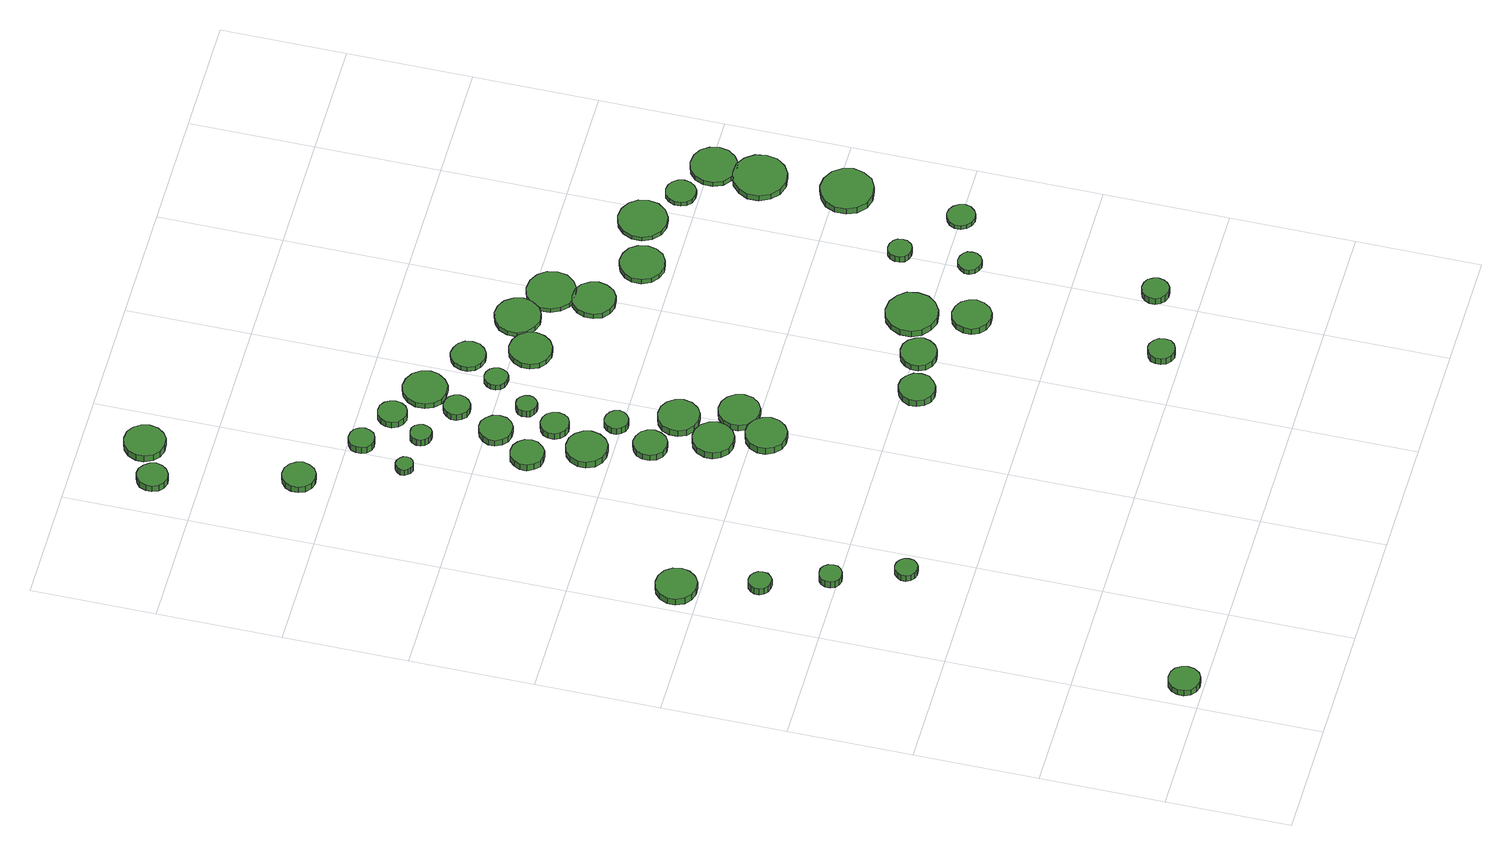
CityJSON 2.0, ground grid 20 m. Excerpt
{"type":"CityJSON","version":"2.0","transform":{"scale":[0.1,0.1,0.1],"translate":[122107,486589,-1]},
"CityObjects":{
"tree1":{"type":"SolitaryVegetationObject","attributes":{"function":"something"},"geometry":[{"type":"MultiSurface","lod":"1","boundaries":[[[0,1,2,3,4,5,6,7,8,9,10,11,12,13,14]],[[15,16,17,18,19,20,21,22,23,24,25,26,27,28,29]],[[0,29,28,1]],[[1,28,27,2]],[[2,27,26,3]],[[3,26,25,4]],[[4,25,24,5]],[[5,24,23,6]],[[6,23,22,7]],[[7,22,21,8]],[[8,21,20,9]],[[9,20,19,10]],[[10,19,18,11]],[[11,18,17,12]],[[12,17,16,13]],[[13,16,15,14]],[[14,15,29,0]]]}]},
"tree2":{"type":"SolitaryVegetationObject","attributes":{"function":"something"},"geometry":[{"type":"MultiSurface","lod":"1","boundaries":[[[30,31,32,33,34,35,36,37,38,39,40,41,42,43,44]],[[45,46,47,48,49,50,51,52,53,54,55,56,57,58,59]],[[30,59,58,31]],[[31,58,57,32]],[[32,57,56,33]],[[33,56,55,34]],[[34,55,54,35]],[[35,54,53,36]],[[36,53,52,37]],[[37,52,51,38]],[[38,51,50,39]],[[39,50,49,40]],[[40,49,48,41]],[[41,48,47,42]],[[42,47,46,43]],[[43,46,45,44]],[[44,45,59,30]]]}]},
"tree3":{"type":"SolitaryVegetationObject","attributes":{"function":"something"},"geometry":[{"type":"MultiSurface","lod":"1","boundaries":[[[60,61,62,63,64,65,66,67,68,69,70,71,72,73,74]],[[75,76,77,78,79,80,81,82,83,84,85,86,87,88,89]],[[60,89,88,61]],[[61,88,87,62]],[[62,87,86,63]],[[63,86,85,64]],[[64,85,84,65]],[[65,84,83,66]],[[66,83,82,67]],[[67,82,81,68]],[[68,81,80,69]],[[69,80,79,70]],[[70,79,78,71]],[[71,78,77,72]],[[72,77,76,73]],[[73,76,75,74]],[[74,75,89,60]]]}]},
"tree4":{"type":"SolitaryVegetationObject","attributes":{"function":"something"},"geometry":[{"type":"MultiSurface","lod":"1","boundaries":[[[90,91,92,93,94,95,96,97,98,99,100,101,102,103,104]],[[105,106,107,108,109,110,111,112,113,114,115,116,117,118,119]],[[90,119,118,91]],[[91,118,117,92]],[[92,117,116,93]],[[93,116,115,94]],[[94,115,114,95]],[[95,114,113,96]],[[96,113,112,97]],[[97,112,111,98]],[[98,111,110,99]],[[99,110,109,100]],[[100,109,108,101]],[[101,108,107,102]],[[102,107,106,103]],[[103,106,105,104]],[[104,105,119,90]]]}]},
"tree5":{"type":"SolitaryVegetationObject","attributes":{"function":"something"},"geometry":[{"type":"MultiSurface","lod":"1","boundaries":[[[120,121,122,123,124,125,126,127,128,129,130,131,132,133,134]],[[135,136,137,138,139,140,141,142,143,144,145,146,147,148,149]],[[120,149,148,121]],[[121,148,147,122]],[[122,147,146,123]],[[123,146,145,124]],[[124,145,144,125]],[[125,144,143,126]],[[126,143,142,127]],[[127,142,141,128]],[[128,141,140,129]],[[129,140,139,130]],[[130,139,138,131]],[[131,138,137,132]],[[132,137,136,133]],[[133,136,135,134]],[[134,135,149,120]]]}]},
"tree6":{"type":"SolitaryVegetationObject","attributes":{"function":"something"},"geometry":[{"type":"MultiSurface","lod":"1","boundaries":[[[150,151,152,153,154,155,156,157,158,159,160,161,162,163,164]],[[165,166,167,168,169,170,171,172,173,174,175,176,177,178,179]],[[150,179,178,151]],[[151,178,177,152]],[[152,177,176,153]],[[153,176,175,154]],[[154,175,174,155]],[[155,174,173,156]],[[156,173,172,157]],[[157,172,171,158]],[[158,171,170,159]],[[159,170,169,160]],[[160,169,168,161]],[[161,168,167,162]],[[162,167,166,163]],[[163,166,165,164]],[[164,165,179,150]]]}]},
"tree7":{"type":"SolitaryVegetationObject","attributes":{"function":"something"},"geometry":[{"type":"MultiSurface","lod":"1","boundaries":[[[180,181,182,183,184,185,186,187,188,189,190,191,192,193,194]],[[195,196,197,198,199,200,201,202,203,204,205,206,207,208,209]],[[180,209,208,181]],[[181,208,207,182]],[[182,207,206,183]],[[183,206,205,184]],[[184,205,204,185]],[[185,204,203,186]],[[186,203,202,187]],[[187,202,201,188]],[[188,201,200,189]],[[189,200,199,190]],[[190,199,198,191]],[[191,198,197,192]],[[192,197,196,193]],[[193,196,195,194]],[[194,195,209,180]]]}]},
"tree8":{"type":"SolitaryVegetationObject","attributes":{"function":"something"},"geometry":[{"type":"MultiSurface","lod":"1","boundaries":[[[210,211,212,213,214,215,216,217,218,219,220,221,222,223,224]],[[225,226,227,228,229,230,231,232,233,234,235,236,237,238,239]],[[210,239,238,211]],[[211,238,237,212]],[[212,237,236,213]],[[213,236,235,214]],[[214,235,234,215]],[[215,234,233,216]],[[216,233,232,217]],[[217,232,231,218]],[[218,231,230,219]],[[219,230,229,220]],[[220,229,228,221]],[[221,228,227,222]],[[222,227,226,223]],[[223,226,225,224]],[[224,225,239,210]]]}]},
"tree9":{"type":"SolitaryVegetationObject","attributes":{"function":"something"},"geometry":[{"type":"MultiSurface","lod":"1","boundaries":[[[240,241,242,243,244,245,246,247,248,249,250,251,252,253,254]],[[255,256,257,258,259,260,261,262,263,264,265,266,267,268,269]],[[240,269,268,241]],[[241,268,267,242]],[[242,267,266,243]],[[243,266,265,244]],[[244,265,264,245]],[[245,264,263,246]],[[246,263,262,247]],[[247,262,261,248]],[[248,261,260,249]],[[249,260,259,250]],[[250,259,258,251]],[[251,258,257,252]],[[252,257,256,253]],[[253,256,255,254]],[[254,255,269,240]]]}]},
"tree10":{"type":"SolitaryVegetationObject","attributes":{"function":"something"},"geometry":[{"type":"MultiSurface","lod":"1","boundaries":[[[270,271,272,273,274,275,276,277,278,279,280,281,282,283,284]],[[285,286,287,288,289,290,291,292,293,294,295,296,297,298,299]],[[270,299,298,271]],[[271,298,297,272]],[[272,297,296,273]],[[273,296,295,274]],[[274,295,294,275]],[[275,294,293,276]],[[276,293,292,277]],[[277,292,291,278]],[[278,291,290,279]],[[279,290,289,280]],[[280,289,288,281]],[[281,288,287,282]],[[282,287,286,283]],[[283,286,285,284]],[[284,285,299,270]]]}]},
"tree11":{"type":"SolitaryVegetationObject","attributes":{"function":"something"},"geometry":[{"type":"MultiSurface","lod":"1","boundaries":[[[300,301,302,303,304,305,306,307,308,309,310,311,312,313,314]],[[315,316,317,318,319,320,321,322,323,324,325,326,327,328,329]],[[300,329,328,301]],[[301,328,327,302]],[[302,327,326,303]],[[303,326,325,304]],[[304,325,324,305]],[[305,324,323,306]],[[306,323,322,307]],[[307,322,321,308]],[[308,321,320,309]],[[309,320,319,310]],[[310,319,318,311]],[[311,318,317,312]],[[312,317,316,313]],[[313,316,315,314]],[[314,315,329,300]]]}]},
"tree12":{"type":"SolitaryVegetationObject","attributes":{"function":"something"},"geometry":[{"type":"MultiSurface","lod":"1","boundaries":[[[330,331,332,333,334,335,336,337,338,339,340,341,342,343,344]],[[345,346,347,348,349,350,351,352,353,354,355,356,357,358,359]],[[330,359,358,331]],[[331,358,357,332]],[[332,357,356,333]],[[333,356,355,334]],[[334,355,354,335]],[[335,354,353,336]],[[336,353,352,337]],[[337,352,351,338]],[[338,351,350,339]],[[339,350,349,340]],[[340,349,348,341]],[[341,348,347,342]],[[342,347,346,343]],[[343,346,345,344]],[[344,345,359,330]]]}]},
"tree13":{"type":"SolitaryVegetationObject","attributes":{"function":"something"},"geometry":[{"type":"MultiSurface","lod":"1","boundaries":[[[360,361,362,363,364,365,366,367,368,369,370,371,372,373,374]],[[375,376,377,378,379,380,381,382,383,384,385,386,387,388,389]],[[360,389,388,361]],[[361,388,387,362]],[[362,387,386,363]],[[363,386,385,364]],[[364,385,384,365]],[[365,384,383,366]],[[366,383,382,367]],[[367,382,381,368]],[[368,381,380,369]],[[369,380,379,370]],[[370,379,378,371]],[[371,378,377,372]],[[372,377,376,373]],[[373,376,375,374]],[[374,375,389,360]]]}]},
"tree14":{"type":"SolitaryVegetationObject","attributes":{"function":"something"},"geometry":[{"type":"MultiSurface","lod":"1","boundaries":[[[390,391,392,393,394,395,396,397,398,399,400,401,402,403,404]],[[405,406,407,408,409,410,411,412,413,414,415,416,417,418,419]],[[390,419,418,391]],[[391,418,417,392]],[[392,417,416,393]],[[393,416,415,394]],[[394,415,414,395]],[[395,414,413,396]],[[396,413,412,397]],[[397,412,411,398]],[[398,411,410,399]],[[399,410,409,400]],[[400,409,408,401]],[[401,408,407,402]],[[402,407,406,403]],[[403,406,405,404]],[[404,405,419,390]]]}]},
"tree15":{"type":"SolitaryVegetationObject","attributes":{"function":"something"},"geometry":[{"type":"MultiSurface","lod":"1","boundaries":[[[420,421,422,423,424,425,426,427,428,429,430,431,432,433,434]],[[435,436,437,438,439,440,441,442,443,444,445,446,447,448,449]],[[420,449,448,421]],[[421,448,447,422]],[[422,447,446,423]],[[423,446,445,424]],[[424,445,444,425]],[[425,444,443,426]],[[426,443,442,427]],[[427,442,441,428]],[[428,441,440,429]],[[429,440,439,430]],[[430,439,438,431]],[[431,438,437,432]],[[432,437,436,433]],[[433,436,435,434]],[[434,435,449,420]]]}]},
"tree16":{"type":"SolitaryVegetationObject","attributes":{"function":"something"},"geometry":[{"type":"MultiSurface","lod":"1","boundaries":[[[450,451,452,453,454,455,456,457,458,459,460,461,462,463,464]],[[465,466,467,468,469,470,471,472,473,474,475,476,477,478,479]],[[450,479,478,451]],[[451,478,477,452]],[[452,477,476,453]],[[453,476,475,454]],[[454,475,474,455]],[[455,474,473,456]],[[456,473,472,457]],[[457,472,471,458]],[[458,471,470,459]],[[459,470,469,460]],[[460,469,468,461]],[[461,468,467,462]],[[462,467,466,463]],[[463,466,465,464]],[[464,465,479,450]]]}]},
"tree17":{"type":"SolitaryVegetationObject","attributes":{"function":"something"},"geometry":[{"type":"MultiSurface","lod":"1","boundaries":[[[480,481,482,483,484,485,486,487,488,489,490,491,492,493,494]],[[495,496,497,498,499,500,501,502,503,504,505,506,507,508,509]],[[480,509,508,481]],[[481,508,507,482]],[[482,507,506,483]],[[483,506,505,484]],[[484,505,504,485]],[[485,504,503,486]],[[486,503,502,487]],[[487,502,501,488]],[[488,501,500,489]],[[489,500,499,490]],[[490,499,498,491]],[[491,498,497,492]],[[492,497,496,493]],[[493,496,495,494]],[[494,495,509,480]]]}]},
"tree18":{"type":"SolitaryVegetationObject","attributes":{"function":"something"},"geometry":[{"type":"MultiSurface","lod":"1","boundaries":[[[510,511,512,513,514,515,516,517,518,519,520,521,522,523,524]],[[525,526,527,528,529,530,531,532,533,534,535,536,537,538,539]],[[510,539,538,511]],[[511,538,537,512]],[[512,537,536,513]],[[513,536,535,514]],[[514,535,534,515]],[[515,534,533,516]],[[516,533,532,517]],[[517,532,531,518]],[[518,531,530,519]],[[519,530,529,520]],[[520,529,528,521]],[[521,528,527,522]],[[522,527,526,523]],[[523,526,525,524]],[[524,525,539,510]]]}]},
"tree19":{"type":"SolitaryVegetationObject","attributes":{"function":"something"},"geometry":[{"type":"MultiSurface","lod":"1","boundaries":[[[540,541,542,543,544,545,546,547,548,549,550,551,552,553,554]],[[555,556,557,558,559,560,561,562,563,564,565,566,567,568,569]],[[540,569,568,541]],[[541,568,567,542]],[[542,567,566,543]],[[543,566,565,544]],[[544,565,564,545]],[[545,564,563,546]],[[546,563,562,547]],[[547,562,561,548]],[[548,561,560,549]],[[549,560,559,550]],[[550,559,558,551]],[[551,558,557,552]],[[552,557,556,553]],[[553,556,555,554]],[[554,555,569,540]]]}]},
"tree20":{"type":"SolitaryVegetationObject","attributes":{"function":"something"},"geometry":[{"type":"MultiSurface","lod":"1","boundaries":[[[570,571,572,573,574,575,576,577,578,579,580,581,582,583,584]],[[585,586,587,588,589,590,591,592,593,594,595,596,597,598,599]],[[570,599,598,571]],[[571,598,597,572]],[[572,597,596,573]],[[573,596,595,574]],[[574,595,594,575]],[[575,594,593,576]],[[576,593,592,577]],[[577,592,591,578]],[[578,591,590,579]],[[579,590,589,580]],[[580,589,588,581]],[[581,588,587,582]],[[582,587,586,583]],[[583,586,585,584]],[[584,585,599,570]]]}]},
"tree21":{"type":"SolitaryVegetationObject","attributes":{"function":"something"},"geometry":[{"type":"MultiSurface","lod":"1","boundaries":[[[600,601,602,603,604,605,606,607,608,609,610,611,612,613,614]],[[615,616,617,618,619,620,621,622,623,624,625,626,627,628,629]],[[600,629,628,601]],[[601,628,627,602]],[[602,627,626,603]],[[603,626,625,604]],[[604,625,624,605]],[[605,624,623,606]],[[606,623,622,607]],[[607,622,621,608]],[[608,621,620,609]],[[609,620,619,610]],[[610,619,618,611]],[[611,618,617,612]],[[612,617,616,613]],[[613,616,615,614]],[[614,615,629,600]]]}]},
"tree22":{"type":"SolitaryVegetationObject","attributes":{"function":"something"},"geometry":[{"type":"MultiSurface","lod":"1","boundaries":[[[630,631,632,633,634,635,636,637,638,639,640,641,642,643,644]],[[645,646,647,648,649,650,651,652,653,654,655,656,657,658,659]],[[630,659,658,631]],[[631,658,657,632]],[[632,657,656,633]],[[633,656,655,634]],[[634,655,654,635]],[[635,654,653,636]],[[636,653,652,637]],[[637,652,651,638]],[[638,651,650,639]],[[639,650,649,640]],[[640,649,648,641]],[[641,648,647,642]],[[642,647,646,643]],[[643,646,645,644]],[[644,645,659,630]]]}]},
"tree23":{"type":"SolitaryVegetationObject","attributes":{"function":"something"},"geometry":[{"type":"MultiSurface","lod":"1","boundaries":[[[660,661,662,663,664,665,666,667,668,669,670,671,672,673,674]],[[675,676,677,678,679,680,681,682,683,684,685,686,687,688,689]],[[660,689,688,661]],[[661,688,687,662]],[[662,687,686,663]],[[663,686,685,664]],[[664,685,684,665]],[[665,684,683,666]],[[666,683,682,667]],[[667,682,681,668]],[[668,681,680,669]],[[669,680,679,670]],[[670,679,678,671]],[[671,678,677,672]],[[672,677,676,673]],[[673,676,675,674]],[[674,675,689,660]]]}]},
"tree24":{"type":"SolitaryVegetationObject","attributes":{"function":"something"},"geometry":[{"type":"MultiSurface","lod":"1","boundaries":[[[690,691,692,693,694,695,696,697,698,699,700,701,702,703,704]],[[705,706,707,708,709,710,711,712,713,714,715,716,717,718,719]],[[690,719,718,691]],[[691,718,717,692]],[[692,717,716,693]],[[693,716,715,694]],[[694,715,714,695]],[[695,714,713,696]],[[696,713,712,697]],[[697,712,711,698]],[[698,711,710,699]],[[699,710,709,700]],[[700,709,708,701]],[[701,708,707,702]],[[702,707,706,703]],[[703,706,705,704]],[[704,705,719,690]]]}]},
"tree25":{"type":"SolitaryVegetationObject","attributes":{"function":"something"},"geometry":[{"type":"MultiSurface","lod":"1","boundaries":[[[720,721,722,723,724,725,726,727,728,729,730,731,732,733,734]],[[735,736,737,738,739,740,741,742,743,744,745,746,747,748,749]],[[720,749,748,721]],[[721,748,747,722]],[[722,747,746,723]],[[723,746,745,724]],[[724,745,744,725]],[[725,744,743,726]],[[726,743,742,727]],[[727,742,741,728]],[[728,741,740,729]],[[729,740,739,730]],[[730,739,738,731]],[[731,738,737,732]],[[732,737,736,733]],[[733,736,735,734]],[[734,735,749,720]]]}]},
"tree26":{"type":"SolitaryVegetationObject","attributes":{"function":"something"},"geometry":[{"type":"MultiSurface","lod":"1","boundaries":[[[750,751,752,753,754,755,756,757,758,759,760,761,762,763,764]],[[765,766,767,768,769,770,771,772,773,774,775,776,777,778,779]],[[750,779,778,751]],[[751,778,777,752]],[[752,777,776,753]],[[753,776,775,754]],[[754,775,774,755]],[[755,774,773,756]],[[756,773,772,757]],[[757,772,771,758]],[[758,771,770,759]],[[759,770,769,760]],[[760,769,768,761]],[[761,768,767,762]],[[762,767,766,763]],[[763,766,765,764]],[[764,765,779,750]]]}]},
"tree27":{"type":"SolitaryVegetationObject","attributes":{"function":"something"},"geometry":[{"type":"MultiSurface","lod":"1","boundaries":[[[780,781,782,783,784,785,786,787,788,789,790,791,792,793,794]],[[795,796,797,798,799,800,801,802,803,804,805,806,807,808,809]],[[780,809,808,781]],[[781,808,807,782]],[[782,807,806,783]],[[783,806,805,784]],[[784,805,804,785]],[[785,804,803,786]],[[786,803,802,787]],[[787,802,801,788]],[[788,801,800,789]],[[789,800,799,790]],[[790,799,798,791]],[[791,798,797,792]],[[792,797,796,793]],[[793,796,795,794]],[[794,795,809,780]]]}]},
"tree28":{"type":"SolitaryVegetationObject","attributes":{"function":"something"},"geometry":[{"type":"MultiSurface","lod":"1","boundaries":[[[810,811,812,813,814,815,816,817,818,819,820,821,822,823,824]],[[825,826,827,828,829,830,831,832,833,834,835,836,837,838,839]],[[810,839,838,811]],[[811,838,837,812]],[[812,837,836,813]],[[813,836,835,814]],[[814,835,834,815]],[[815,834,833,816]],[[816,833,832,817]],[[817,832,831,818]],[[818,831,830,819]],[[819,830,829,820]],[[820,829,828,821]],[[821,828,827,822]],[[822,827,826,823]],[[823,826,825,824]],[[824,825,839,810]]]}]},
"tree29":{"type":"SolitaryVegetationObject","attributes":{"function":"something"},"geometry":[{"type":"MultiSurface","lod":"1","boundaries":[[[840,841,842,843,844,845,846,847,848,849,850,851,852,853,854]],[[855,856,857,858,859,860,861,862,863,864,865,866,867,868,869]],[[840,869,868,841]],[[841,868,867,842]],[[842,867,866,843]],[[843,866,865,844]],[[844,865,864,845]],[[845,864,863,846]],[[846,863,862,847]],[[847,862,861,848]],[[848,861,860,849]],[[849,860,859,850]],[[850,859,858,851]],[[851,858,857,852]],[[852,857,856,853]],[[853,856,855,854]],[[854,855,869,840]]]}]},
"tree30":{"type":"SolitaryVegetationObject","attributes":{"function":"something"},"geometry":[{"type":"MultiSurface","lod":"1","boundaries":[[[870,871,872,873,874,875,876,877,878,879,880,881,882,883,884]],[[885,886,887,888,889,890,891,892,893,894,895,896,897,898,899]],[[870,899,898,871]],[[871,898,897,872]],[[872,897,896,873]],[[873,896,895,874]],[[874,895,894,875]],[[875,894,893,876]],[[876,893,892,877]],[[877,892,891,878]],[[878,891,890,879]],[[879,890,889,880]],[[880,889,888,881]],[[881,888,887,882]],[[882,887,886,883]],[[883,886,885,884]],[[884,885,899,870]]]}]},
"tree31":{"type":"SolitaryVegetationObject","attributes":{"function":"something"},"geometry":[{"type":"MultiSurface","lod":"1","boundaries":[[[900,901,902,903,904,905,906,907,908,909,910,911,912,913,914]],[[915,916,917,918,919,920,921,922,923,924,925,926,927,928,929]],[[900,929,928,901]],[[901,928,927,902]],[[902,927,926,903]],[[903,926,925,904]],[[904,925,924,905]],[[905,924,923,906]],[[906,923,922,907]],[[907,922,921,908]],[[908,921,920,909]],[[909,920,919,910]],[[910,919,918,911]],[[911,918,917,912]],[[912,917,916,913]],[[913,916,915,914]],[[914,915,929,900]]]}]},
"tree32":{"type":"SolitaryVegetationObject","attributes":{"function":"something"},"geometry":[{"type":"MultiSurface","lod":"1","boundaries":[[[930,931,932,933,934,935,936,937,938,939,940,941,942,943,944]],[[945,946,947,948,949,950,951,952,953,954,955,956,957,958,959]],[[930,959,958,931]],[[931,958,957,932]],[[932,957,956,933]],[[933,956,955,934]],[[934,955,954,935]],[[935,954,953,936]],[[936,953,952,937]],[[937,952,951,938]],[[938,951,950,939]],[[939,950,949,940]],[[940,949,948,941]],[[941,948,947,942]],[[942,947,946,943]],[[943,946,945,944]],[[944,945,959,930]]]}]},
"tree33":{"type":"SolitaryVegetationObject","attributes":{"function":"something"},"geometry":[{"type":"MultiSurface","lod":"1","boundaries":[[[960,961,962,963,964,965,966,967,968,969,970,971,972,973,974]],[[975,976,977,978,979,980,981,982,983,984,985,986,987,988,989]],[[960,989,988,961]],[[961,988,987,962]],[[962,987,986,963]],[[963,986,985,964]],[[964,985,984,965]],[[965,984,983,966]],[[966,983,982,967]],[[967,982,981,968]],[[968,981,980,969]],[[969,980,979,970]],[[970,979,978,971]],[[971,978,977,972]],[[972,977,976,973]],[[973,976,975,974]],[[974,975,989,960]]]}]},
"tree34":{"type":"SolitaryVegetationObject","attributes":{"function":"something"},"geometry":[{"type":"MultiSurface","lod":"1","boundaries":[[[990,991,992,993,994,995,996,997,998,999,1000,1001,1002,1003,1004]],[[1005,1006,1007,1008,1009,1010,1011,1012,1013,1014,1015,1016,1017,1018,1019]],[[990,1019,1018,991]],[[991,1018,1017,992]],[[992,1017,1016,993]],[[993,1016,1015,994]],[[994,1015,1014,995]],[[995,1014,1013,996]],[[996,1013,1012,997]],[[997,1012,1011,998]],[[998,1011,1010,999]],[[999,1010,1009,1000]],[[1000,1009,1008,1001]],[[1001,1008,1007,1002]],[[1002,1007,1006,1003]],[[1003,1006,1005,1004]],[[1004,1005,1019,990]]]}]},
"tree35":{"type":"SolitaryVegetationObject","attributes":{"function":"something"},"geometry":[{"type":"MultiSurface","lod":"1","boundaries":[[[1020,1021,1022,1023,1024,1025,1026,1027,1028,1029,1030,1031,1032,1033,1034]],[[1035,1036,1037,1038,1039,1040,1041,1042,1043,1044,1045,1046,1047,1048,1049]],[[1020,1049,1048,1021]],[[1021,1048,1047,1022]],[[1022,1047,1046,1023]],[[1023,1046,1045,1024]],[[1024,1045,1044,1025]],[[1025,1044,1043,1026]],[[1026,1043,1042,1027]],[[1027,1042,1041,1028]],[[1028,1041,1040,1029]],[[1029,1040,1039,1030]],[[1030,1039,1038,1031]],[[1031,1038,1037,1032]],[[1032,1037,1036,1033]],[[1033,1036,1035,1034]],[[1034,1035,1049,1020]]]}]},
"tree36":{"type":"SolitaryVegetationObject","attributes":{"function":"something"},"geometry":[{"type":"MultiSurface","lod":"1","boundaries":[[[1050,1051,1052,1053,1054,1055,1056,1057,1058,1059,1060,1061,1062,1063,1064]],[[1065,1066,1067,1068,1069,1070,1071,1072,1073,1074,1075,1076,1077,1078,1079]],[[1050,1079,1078,1051]],[[1051,1078,1077,1052]],[[1052,1077,1076,1053]],[[1053,1076,1075,1054]],[[1054,1075,1074,1055]],[[1055,1074,1073,1056]],[[1056,1073,1072,1057]],[[1057,1072,1071,1058]],[[1058,1071,1070,1059]],[[1059,1070,1069,1060]],[[1060,1069,1068,1061]],[[1061,1068,1067,1062]],[[1062,1067,1066,1063]],[[1063,1066,1065,1064]],[[1064,1065,1079,1050]]]}]},
"tree37":{"type":"SolitaryVegetationObject","attributes":{"function":"something"},"geometry":[{"type":"MultiSurface","lod":"1","boundaries":[[[1080,1081,1082,1083,1084,1085,1086,1087,1088,1089,1090,1091,1092,1093,1094]],[[1095,1096,1097,1098,1099,1100,1101,1102,1103,1104,1105,1106,1107,1108,1109]],[[1080,1109,1108,1081]],[[1081,1108,1107,1082]],[[1082,1107,1106,1083]],[[1083,1106,1105,1084]],[[1084,1105,1104,1085]],[[1085,1104,1103,1086]],[[1086,1103,1102,1087]],[[1087,1102,1101,1088]],[[1088,1101,1100,1089]],[[1089,1100,1099,1090]],[[1090,1099,1098,1091]],[[1091,1098,1097,1092]],[[1092,1097,1096,1093]],[[1093,1096,1095,1094]],[[1094,1095,1109,1080]]]}]},
"tree38":{"type":"SolitaryVegetationObject","attributes":{"function":"something"},"geometry":[{"type":"MultiSurface","lod":"1","boundaries":[[[1110,1111,1112,1113,1114,1115,1116,1117,1118,1119,1120,1121,1122,1123,1124]],[[1125,1126,1127,1128,1129,1130,1131,1132,1133,1134,1135,1136,1137,1138,1139]],[[1110,1139,1138,1111]],[[1111,1138,1137,1112]],[[1112,1137,1136,1113]],[[1113,1136,1135,1114]],[[1114,1135,1134,1115]],[[1115,1134,1133,1116]],[[1116,1133,1132,1117]],[[1117,1132,1131,1118]],[[1118,1131,1130,1119]],[[1119,1130,1129,1120]],[[1120,1129,1128,1121]],[[1121,1128,1127,1122]],[[1122,1127,1126,1123]],[[1123,1126,1125,1124]],[[1124,1125,1139,1110]]]}]},
"tree39":{"type":"SolitaryVegetationObject","attributes":{"function":"something"},"geometry":[{"type":"MultiSurface","lod":"1","boundaries":[[[1140,1141,1142,1143,1144,1145,1146,1147,1148,1149,1150,1151,1152,1153,1154]],[[1155,1156,1157,1158,1159,1160,1161,1162,1163,1164,1165,1166,1167,1168,1169]],[[1140,1169,1168,1141]],[[1141,1168,1167,1142]],[[1142,1167,1166,1143]],[[1143,1166,1165,1144]],[[1144,1165,1164,1145]],[[1145,1164,1163,1146]],[[1146,1163,1162,1147]],[[1147,1162,1161,1148]],[[1148,1161,1160,1149]],[[1149,1160,1159,1150]],[[1150,1159,1158,1151]],[[1151,1158,1157,1152]],[[1152,1157,1156,1153]],[[1153,1156,1155,1154]],[[1154,1155,1169,1140]]]}]},
"tree40":{"type":"SolitaryVegetationObject","attributes":{"function":"something"},"geometry":[{"type":"MultiSurface","lod":"1","boundaries":[[[1170,1171,1172,1173,1174,1175,1176,1177,1178,1179,1180,1181,1182,1183,1184]],[[1185,1186,1187,1188,1189,1190,1191,1192,1193,1194,1195,1196,1197,1198,1199]],[[1170,1199,1198,1171]],[[1171,1198,1197,1172]],[[1172,1197,1196,1173]],[[1173,1196,1195,1174]],[[1174,1195,1194,1175]],[[1175,1194,1193,1176]],[[1176,1193,1192,1177]],[[1177,1192,1191,1178]],[[1178,1191,1190,1179]],[[1179,1190,1189,1180]],[[1180,1189,1188,1181]],[[1181,1188,1187,1182]],[[1182,1187,1186,1183]],[[1183,1186,1185,1184]],[[1184,1185,1199,1170]]]}]},
"tree41":{"type":"SolitaryVegetationObject","attributes":{"function":"something"},"geometry":[{"type":"MultiSurface","lod":"1","boundaries":[[[1200,1201,1202,1203,1204,1205,1206,1207,1208,1209,1210,1211,1212,1213,1214]],[[1215,1216,1217,1218,1219,1220,1221,1222,1223,1224,1225,1226,1227,1228,1229]],[[1200,1229,1228,1201]],[[1201,1228,1227,1202]],[[1202,1227,1226,1203]],[[1203,1226,1225,1204]],[[1204,1225,1224,1205]],[[1205,1224,1223,1206]],[[1206,1223,1222,1207]],[[1207,1222,1221,1208]],[[1208,1221,1220,1209]],[[1209,1220,1219,1210]],[[1210,1219,1218,1211]],[[1211,1218,1217,1212]],[[1212,1217,1216,1213]],[[1213,1216,1215,1214]],[[1214,1215,1229,1200]]]}]},
"tree42":{"type":"SolitaryVegetationObject","attributes":{"function":"something"},"geometry":[{"type":"MultiSurface","lod":"1","boundaries":[[[1230,1231,1232,1233,1234,1235,1236,1237,1238,1239,1240,1241,1242,1243,1244]],[[1245,1246,1247,1248,1249,1250,1251,1252,1253,1254,1255,1256,1257,1258,1259]],[[1230,1259,1258,1231]],[[1231,1258,1257,1232]],[[1232,1257,1256,1233]],[[1233,1256,1255,1234]],[[1234,1255,1254,1235]],[[1235,1254,1253,1236]],[[1236,1253,1252,1237]],[[1237,1252,1251,1238]],[[1238,1251,1250,1239]],[[1239,1250,1249,1240]],[[1240,1249,1248,1241]],[[1241,1248,1247,1242]],[[1242,1247,1246,1243]],[[1243,1246,1245,1244]],[[1244,1245,1259,1230]]]}]},
"tree43":{"type":"SolitaryVegetationObject","attributes":{"function":"something"},"geometry":[{"type":"MultiSurface","lod":"1","boundaries":[[[1260,1261,1262,1263,1264,1265,1266,1267,1268,1269,1270,1271,1272,1273,1274]],[[1275,1276,1277,1278,1279,1280,1281,1282,1283,1284,1285,1286,1287,1288,1289]],[[1260,1289,1288,1261]],[[1261,1288,1287,1262]],[[1262,1287,1286,1263]],[[1263,1286,1285,1264]],[[1264,1285,1284,1265]],[[1265,1284,1283,1266]],[[1266,1283,1282,1267]],[[1267,1282,1281,1268]],[[1268,1281,1280,1269]],[[1269,1280,1279,1270]],[[1270,1279,1278,1271]],[[1271,1278,1277,1272]],[[1272,1277,1276,1273]],[[1273,1276,1275,1274]],[[1274,1275,1289,1260]]]}]},
"tree44":{"type":"SolitaryVegetationObject","attributes":{"function":"something"},"geometry":[{"type":"MultiSurface","lod":"1","boundaries":[[[1290,1291,1292,1293,1294,1295,1296,1297,1298,1299,1300,1301,1302,1303,1304]],[[1305,1306,1307,1308,1309,1310,1311,1312,1313,1314,1315,1316,1317,1318,1319]],[[1290,1319,1318,1291]],[[1291,1318,1317,1292]],[[1292,1317,1316,1293]],[[1293,1316,1315,1294]],[[1294,1315,1314,1295]],[[1295,1314,1313,1296]],[[1296,1313,1312,1297]],[[1297,1312,1311,1298]],[[1298,1311,1310,1299]],[[1299,1310,1309,1300]],[[1300,1309,1308,1301]],[[1301,1308,1307,1302]],[[1302,1307,1306,1303]],[[1303,1306,1305,1304]],[[1304,1305,1319,1290]]]}]},
"tree45":{"type":"SolitaryVegetationObject","attributes":{"function":"something"},"geometry":[{"type":"MultiSurface","lod":"1","boundaries":[[[1320,1321,1322,1323,1324,1325,1326,1327,1328,1329,1330,1331,1332,1333,1334]],[[1335,1336,1337,1338,1339,1340,1341,1342,1343,1344,1345,1346,1347,1348,1349]],[[1320,1349,1348,1321]],[[1321,1348,1347,1322]],[[1322,1347,1346,1323]],[[1323,1346,1345,1324]],[[1324,1345,1344,1325]],[[1325,1344,1343,1326]],[[1326,1343,1342,1327]],[[1327,1342,1341,1328]],[[1328,1341,1340,1329]],[[1329,1340,1339,1330]],[[1330,1339,1338,1331]],[[1331,1338,1337,1332]],[[1332,1337,1336,1333]],[[1333,1336,1335,1334]],[[1334,1335,1349,1320]]]}]},
"tree46":{"type":"SolitaryVegetationObject","attributes":{"function":"something"},"geometry":[{"type":"MultiSurface","lod":"1","boundaries":[[[1350,1351,1352,1353,1354,1355,1356,1357,1358,1359,1360,1361,1362,1363,1364]],[[1365,1366,1367,1368,1369,1370,1371,1372,1373,1374,1375,1376,1377,1378,1379]],[[1350,1379,1378,1351]],[[1351,1378,1377,1352]],[[1352,1377,1376,1353]],[[1353,1376,1375,1354]],[[1354,1375,1374,1355]],[[1355,1374,1373,1356]],[[1356,1373,1372,1357]],[[1357,1372,1371,1358]],[[1358,1371,1370,1359]],[[1359,1370,1369,1360]],[[1360,1369,1368,1361]],[[1361,1368,1367,1362]],[[1362,1367,1366,1363]],[[1363,1366,1365,1364]],[[1364,1365,1379,1350]]]}]}
},
"vertices":[
[72,32,18],[70,42,18],[64,51,18],[55,56,18],[44,57,18],[34,54,18],[26,47,18],[22,37,18],[22,27,18],[26,17,18],[34,10,18],[44,7,18],[55,8,18],[64,13,18],[70,22,18],[70,22,6],[64,13,6],[55,8,6],[44,7,6],[34,10,6],[26,17,6],[22,27,6],[22,37,6],[26,47,6],[34,54,6],[44,57,6],[55,56,6],[64,51,6],[70,42,6],[72,32,6],
[72,835,27],[69,849,27],[61,860,27],[49,867,27],[36,868,27],[23,864,27],[13,855,27],[7,842,27],[7,829,27],[13,816,27],[23,807,27],[36,803,27],[49,804,27],[61,811,27],[69,822,27],[69,822,14],[61,811,14],[49,804,14],[36,803,14],[23,807,14],[13,816,14],[7,829,14],[7,842,14],[13,855,14],[23,864,14],[36,868,14],[49,867,14],[61,860,14],[69,849,14],[72,835,14],
[96,713,26],[95,720,26],[90,726,26],[84,730,26],[76,731,26],[69,729,26],[63,724,26],[60,717,26],[60,709,26],[63,702,26],[69,697,26],[76,695,26],[84,695,26],[90,699,26],[95,705,26],[95,705,13],[90,699,13],[84,695,13],[76,695,13],[69,697,13],[63,702,13],[60,709,13],[60,717,13],[63,724,13],[69,729,13],[76,731,13],[84,730,13],[90,726,13],[95,720,13],[96,713,13],
[134,610,29],[133,618,29],[128,624,29],[122,628,29],[114,628,29],[107,626,29],[101,621,29],[98,614,29],[98,606,29],[101,599,29],[107,594,29],[114,592,29],[122,593,29],[128,597,29],[133,603,29],[133,603,16],[128,597,16],[122,593,16],[114,592,16],[107,594,16],[101,599,16],[98,606,16],[98,614,16],[101,621,16],[107,626,16],[114,628,16],[122,628,16],[128,624,16],[133,618,16],[134,610,16],
[172,500,32],[171,507,32],[166,513,32],[160,517,32],[152,518,32],[145,516,32],[139,510,32],[136,504,32],[136,496,32],[139,489,32],[145,484,32],[152,482,32],[160,482,32],[166,486,32],[171,492,32],[171,492,20],[166,486,20],[160,482,20],[152,482,20],[145,484,20],[139,489,20],[136,496,20],[136,504,20],[139,510,20],[145,516,20],[152,518,20],[160,517,20],[166,513,20],[171,507,20],[172,500,20],
[144,1454,27],[141,1464,27],[135,1473,27],[125,1479,27],[114,1480,27],[104,1477,27],[95,1469,27],[91,1459,27],[91,1448,27],[95,1438,27],[104,1430,27],[114,1427,27],[125,1428,27],[135,1434,27],[141,1443,27],[141,1443,15],[135,1434,15],[125,1428,15],[114,1427,15],[104,1430,15],[95,1438,15],[91,1448,15],[91,1459,15],[95,1469,15],[104,1477,15],[114,1480,15],[125,1479,15],[135,1473,15],[141,1464,15],[144,1454,15],
[87,1672,27],[84,1682,27],[78,1690,27],[69,1696,27],[59,1697,27],[49,1693,27],[42,1687,27],[38,1677,27],[38,1667,27],[42,1657,27],[49,1651,27],[59,1647,27],[69,1649,27],[78,1654,27],[84,1662,27],[84,1662,15],[78,1654,15],[69,1649,15],[59,1647,15],[49,1651,15],[42,1657,15],[38,1667,15],[38,1677,15],[42,1687,15],[49,1693,15],[59,1697,15],[69,1696,15],[78,1690,15],[84,1682,15],[87,1672,15],
[194,1302,26],[193,1307,26],[189,1312,26],[184,1315,26],[178,1316,26],[173,1314,26],[169,1310,26],[166,1305,26],[166,1299,26],[169,1294,26],[173,1290,26],[178,1288,26],[184,1289,26],[189,1291,26],[193,1296,26],[193,1296,14],[189,1291,14],[184,1289,14],[178,1288,14],[173,1290,14],[169,1294,14],[166,1299,14],[166,1305,14],[169,1310,14],[173,1314,14],[178,1316,14],[184,1315,14],[189,1312,14],[193,1307,14],[194,1302,14],
[275,1124,26],[273,1135,26],[266,1144,26],[257,1150,26],[245,1151,26],[235,1148,26],[227,1140,26],[222,1130,26],[222,1119,26],[227,1109,26],[235,1101,26],[245,1098,26],[257,1099,26],[266,1105,26],[273,1114,26],[273,1114,13],[266,1105,13],[257,1099,13],[245,1098,13],[235,1101,13],[227,1109,13],[222,1119,13],[222,1130,13],[227,1140,13],[235,1148,13],[245,1151,13],[257,1150,13],[266,1144,13],[273,1135,13],[275,1124,13],
[315,1039,26],[312,1052,26],[304,1063,26],[293,1070,26],[279,1071,26],[266,1067,26],[256,1058,26],[250,1045,26],[250,1032,26],[256,1019,26],[266,1010,26],[279,1006,26],[293,1007,26],[304,1014,26],[312,1025,26],[312,1025,13],[304,1014,13],[293,1007,13],[279,1006,13],[266,1010,13],[256,1019,13],[250,1032,13],[250,1045,13],[256,1058,13],[266,1067,13],[279,1071,13],[293,1070,13],[304,1063,13],[312,1052,13],[315,1039,13],
[341,946,26],[338,957,26],[332,966,26],[322,971,26],[311,973,26],[300,969,26],[292,962,26],[288,952,26],[288,940,26],[292,930,26],[300,923,26],[311,919,26],[322,920,26],[332,926,26],[338,935,26],[338,935,14],[332,926,14],[322,920,14],[311,919,14],[300,923,14],[292,930,14],[288,940,14],[288,952,14],[292,962,14],[300,969,14],[311,973,14],[322,971,14],[332,966,14],[338,957,14],[341,946,14],
[380,855,27],[377,868,27],[369,879,27],[357,886,27],[344,887,27],[331,883,27],[321,874,27],[315,861,27],[315,848,27],[321,835,27],[331,826,27],[344,822,27],[357,823,27],[369,830,27],[377,841,27],[377,841,14],[369,830,14],[357,823,14],[344,822,14],[331,826,14],[321,835,14],[315,848,14],[315,861,14],[321,874,14],[331,883,14],[344,887,14],[357,886,14],[369,879,14],[377,868,14],[380,855,14],
[408,778,28],[405,791,28],[397,802,28],[385,809,28],[372,810,28],[359,806,28],[349,797,28],[343,784,28],[343,771,28],[349,758,28],[359,749,28],[372,745,28],[385,746,28],[397,753,28],[405,764,28],[405,764,15],[397,753,15],[385,746,15],[372,745,15],[359,749,15],[349,758,15],[343,771,15],[343,784,15],[349,797,15],[359,806,15],[372,810,15],[385,809,15],[397,802,15],[405,791,15],[408,778,15],
[238,1379,24],[236,1388,24],[231,1395,24],[224,1399,24],[215,1400,24],[207,1397,24],[200,1392,24],[197,1384,24],[197,1375,24],[200,1367,24],[207,1361,24],[215,1359,24],[224,1360,24],[231,1364,24],[236,1371,24],[236,1371,11],[231,1364,11],[224,1360,11],[215,1359,11],[207,1361,11],[200,1367,11],[197,1375,11],[197,1384,11],[200,1392,11],[207,1397,11],[215,1400,11],[224,1399,11],[231,1395,11],[236,1388,11],[238,1379,11],
[266,1294,25],[265,1300,25],[261,1306,25],[255,1310,25],[248,1310,25],[241,1308,25],[236,1304,25],[233,1297,25],[233,1290,25],[236,1284,25],[241,1279,25],[248,1277,25],[255,1277,25],[261,1281,25],[265,1287,25],[265,1287,12],[261,1281,12],[255,1277,12],[248,1277,12],[241,1279,12],[236,1284,12],[233,1290,12],[233,1297,12],[236,1304,12],[241,1308,12],[248,1310,12],[255,1310,12],[261,1306,12],[265,1300,12],[266,1294,12],
[160,1701,28],[157,1714,28],[149,1725,28],[138,1732,28],[124,1733,28],[111,1729,28],[101,1720,28],[95,1707,28],[95,1694,28],[101,1681,28],[111,1672,28],[124,1668,28],[138,1669,28],[149,1676,28],[157,1687,28],[157,1687,15],[149,1676,15],[138,1669,15],[124,1668,15],[111,1672,15],[101,1681,15],[95,1694,15],[95,1707,15],[101,1720,15],[111,1729,15],[124,1733,15],[138,1732,15],[149,1725,15],[157,1714,15],[160,1701,15],
[314,1184,24],[312,1195,24],[305,1204,24],[296,1210,24],[285,1211,24],[274,1207,24],[266,1200,24],[261,1190,24],[261,1179,24],[266,1169,24],[274,1161,24],[285,1158,24],[296,1159,24],[305,1164,24],[312,1173,24],[312,1173,12],[305,1164,12],[296,1159,12],[285,1158,12],[274,1161,12],[266,1169,12],[261,1179,12],[261,1190,12],[266,1200,12],[274,1207,12],[285,1211,12],[296,1210,12],[305,1204,12],[312,1195,12],[314,1184,12],
[341,1098,25],[339,1108,25],[334,1115,25],[325,1120,25],[316,1121,25],[307,1118,25],[300,1112,25],[296,1103,25],[296,1094,25],[300,1085,25],[307,1079,25],[316,1076,25],[325,1077,25],[334,1081,25],[339,1089,25],[339,1089,13],[334,1081,13],[325,1077,13],[316,1076,13],[307,1079,13],[300,1085,13],[296,1094,13],[296,1103,13],[300,1112,13],[307,1118,13],[316,1121,13],[325,1120,13],[334,1115,13],[339,1108,13],[341,1098,13],
[368,1008,25],[366,1016,25],[361,1022,25],[354,1026,25],[346,1027,25],[339,1025,25],[333,1019,25],[329,1012,25],[329,1004,25],[333,997,25],[339,991,25],[346,989,25],[354,990,25],[361,994,25],[366,1000,25],[366,1000,13],[361,994,13],[354,990,13],[346,989,13],[339,991,13],[333,997,13],[329,1004,13],[329,1012,13],[333,1019,13],[339,1025,13],[346,1027,13],[354,1026,13],[361,1022,13],[366,1016,13],[368,1008,13],
[414,918,25],[411,931,25],[403,942,25],[391,949,25],[378,950,25],[365,946,25],[354,937,25],[349,925,25],[349,911,25],[354,898,25],[365,889,25],[378,885,25],[391,886,25],[403,893,25],[411,904,25],[411,904,12],[403,893,12],[391,886,12],[378,885,12],[365,889,12],[354,898,12],[349,911,12],[349,925,12],[354,937,12],[365,946,12],[378,950,12],[391,949,12],[403,942,12],[411,931,12],[414,918,12],
[446,830,26],[443,843,26],[435,854,26],[423,861,26],[410,862,26],[397,858,26],[387,849,26],[381,836,26],[381,823,26],[387,810,26],[397,801,26],[410,797,26],[423,798,26],[435,805,26],[443,816,26],[443,816,14],[435,805,14],[423,798,14],[410,797,14],[397,801,14],[387,810,14],[381,823,14],[381,836,14],[387,849,14],[397,858,14],[410,862,14],[423,861,14],[435,854,14],[443,843,14],[446,830,14],
[305,1347,23],[303,1356,23],[298,1364,23],[290,1369,23],[280,1370,23],[271,1367,23],[264,1360,23],[260,1352,23],[260,1342,23],[264,1333,23],[271,1327,23],[280,1324,23],[290,1325,23],[298,1330,23],[303,1337,23],[303,1337,11],[298,1330,11],[290,1325,11],[280,1324,11],[271,1327,11],[264,1333,11],[260,1342,11],[260,1352,11],[264,1360,11],[271,1367,11],[280,1370,11],[290,1369,11],[298,1364,11],[303,1356,11],[305,1347,11],
[364,1150,25],[363,1157,25],[358,1163,25],[352,1167,25],[345,1167,25],[339,1165,25],[333,1160,25],[331,1154,25],[331,1147,25],[333,1141,25],[339,1136,25],[345,1134,25],[352,1134,25],[358,1138,25],[363,1144,25],[363,1144,12],[358,1138,12],[352,1134,12],[345,1134,12],[339,1136,12],[333,1141,12],[331,1147,12],[331,1154,12],[333,1160,12],[339,1165,12],[345,1167,12],[352,1167,12],[358,1163,12],[363,1157,12],[364,1150,12],
[550,575,31],[548,587,31],[540,597,31],[530,603,31],[518,604,31],[507,600,31],[498,592,31],[493,581,31],[493,569,31],[498,558,31],[507,550,31],[518,546,31],[530,548,31],[540,554,31],[548,563,31],[548,563,18],[540,554,18],[530,548,18],[518,546,18],[507,550,18],[498,558,18],[493,569,18],[493,581,18],[498,592,18],[507,600,18],[518,604,18],[530,603,18],[540,597,18],[548,587,18],[550,575,18],
[341,1254,23],[339,1263,23],[334,1270,23],[326,1274,23],[318,1275,23],[309,1272,23],[303,1266,23],[299,1259,23],[299,1250,23],[303,1242,23],[309,1236,23],[318,1233,23],[326,1234,23],[334,1239,23],[339,1246,23],[339,1246,11],[334,1239,11],[326,1234,11],[318,1233,11],[309,1236,11],[303,1242,11],[299,1250,11],[299,1259,11],[303,1266,11],[309,1272,11],[318,1275,11],[326,1274,11],[334,1270,11],[339,1263,11],[341,1254,11],
[380,1311,21],[377,1325,21],[368,1337,21],[356,1344,21],[341,1346,21],[327,1341,21],[317,1331,21],[311,1318,21],[311,1303,21],[317,1290,21],[327,1280,21],[341,1276,21],[356,1277,21],[368,1285,21],[377,1297,21],[377,1297,11],[368,1285,11],[356,1277,11],[341,1276,11],[327,1280,11],[317,1290,11],[311,1303,11],[311,1318,11],[317,1331,11],[327,1341,11],[341,1346,11],[356,1344,11],[368,1337,11],[377,1325,11],[380,1311,11],
[412,1210,21],[410,1218,21],[406,1224,21],[399,1228,21],[391,1229,21],[384,1227,21],[378,1221,21],[375,1214,21],[375,1206,21],[378,1199,21],[384,1194,21],[391,1192,21],[399,1192,21],[406,1196,21],[410,1203,21],[410,1203,11],[406,1196,11],[399,1192,11],[391,1192,11],[384,1194,11],[378,1199,11],[375,1206,11],[375,1214,11],[378,1221,11],[384,1227,11],[391,1229,11],[399,1228,11],[406,1224,11],[410,1218,11],[412,1210,11],
[713,230,29],[712,239,29],[706,246,29],[698,251,29],[690,252,29],[681,249,29],[674,243,29],[671,235,29],[671,226,29],[674,218,29],[681,212,29],[690,209,29],[698,210,29],[706,214,29],[712,221,29],[712,221,16],[706,214,16],[698,210,16],[690,209,16],[681,212,16],[674,218,16],[671,226,16],[671,235,16],[674,243,16],[681,249,16],[690,252,16],[698,251,16],[706,246,16],[712,239,16],[713,230,16],
[626,591,27],[623,603,27],[616,613,27],[606,619,27],[594,620,27],[582,616,27],[573,608,27],[568,597,27],[568,585,27],[573,574,27],[582,566,27],[594,563,27],[606,564,27],[616,570,27],[623,580,27],[623,580,15],[616,570,15],[606,564,15],[594,563,15],[582,566,15],[573,574,15],[568,585,15],[568,597,15],[573,608,15],[582,616,15],[594,620,15],[606,619,15],[616,613,15],[623,603,15],[626,591,15],
[456,1263,20],[454,1275,20],[447,1284,20],[437,1289,20],[426,1291,20],[415,1287,20],[407,1280,20],[402,1269,20],[402,1258,20],[407,1247,20],[415,1240,20],[426,1236,20],[437,1237,20],[447,1243,20],[454,1252,20],[454,1252,11],[447,1243,11],[437,1237,11],[426,1236,11],[415,1240,11],[407,1247,11],[402,1258,11],[402,1269,11],[407,1280,11],[415,1287,11],[426,1291,11],[437,1289,11],[447,1284,11],[454,1275,11],[456,1263,11],
[497,1173,21],[494,1187,21],[486,1198,21],[474,1205,21],[460,1207,21],[446,1203,21],[436,1193,21],[430,1180,21],[430,1166,21],[436,1153,21],[446,1144,21],[460,1139,21],[474,1141,21],[486,1148,21],[494,1159,21],[494,1159,11],[486,1148,11],[474,1141,11],[460,1139,11],[446,1144,11],[436,1153,11],[430,1166,11],[430,1180,11],[436,1193,11],[446,1203,11],[460,1207,11],[474,1205,11],[486,1198,11],[494,1187,11],[497,1173,11],
[726,532,23],[723,544,23],[716,555,23],[705,561,23],[692,563,23],[680,559,23],[670,550,23],[665,538,23],[665,525,23],[670,514,23],[680,505,23],[692,501,23],[705,502,23],[716,509,23],[723,519,23],[723,519,11],[716,509,11],[705,502,11],[692,501,11],[680,505,11],[670,514,11],[665,525,11],[665,538,11],[670,550,11],[680,559,11],[692,563,11],[705,561,11],[716,555,11],[723,544,11],[726,532,11],
[716,622,26],[713,639,26],[703,652,26],[688,661,26],[671,663,26],[655,658,26],[642,646,26],[635,631,26],[635,613,26],[642,598,26],[655,587,26],[671,581,26],[688,583,26],[703,592,26],[713,605,26],[713,605,14],[703,592,14],[688,583,14],[671,581,14],[655,587,14],[642,598,14],[635,613,14],[635,631,14],[642,646,14],[655,658,14],[671,663,14],[688,661,14],[703,652,14],[713,639,14],[716,622,14],
[563,1209,20],[559,1224,20],[550,1237,20],[537,1244,20],[522,1246,20],[508,1241,20],[496,1231,20],[490,1217,20],[490,1202,20],[496,1188,20],[508,1178,20],[522,1173,20],[537,1175,20],[550,1182,20],[559,1195,20],[559,1195,11],[550,1182,11],[537,1175,11],[522,1173,11],[508,1178,11],[496,1188,11],[490,1202,11],[490,1217,11],[496,1231,11],[508,1241,11],[522,1246,11],[537,1244,11],[550,1237,11],[559,1224,11],[563,1209,11],
[840,272,21],[838,280,21],[833,288,21],[825,292,21],[816,293,21],[807,290,21],[801,284,21],[797,276,21],[797,267,21],[801,259,21],[807,253,21],[816,250,21],[825,251,21],[833,256,21],[838,263,21],[838,263,8],[833,256,8],[825,251,8],[816,250,8],[807,253,8],[801,259,8],[797,267,8],[797,276,8],[801,284,8],[807,290,8],[816,293,8],[825,292,8],[833,288,8],[838,280,8],[840,272,8],
[622,1104,21],[619,1118,21],[611,1130,21],[599,1137,21],[584,1138,21],[571,1134,21],[560,1124,21],[555,1111,21],[555,1097,21],[560,1084,21],[571,1075,21],[584,1070,21],[599,1072,21],[611,1079,21],[619,1091,21],[619,1091,11],[611,1079,11],[599,1072,11],[584,1070,11],[571,1075,11],[560,1084,11],[555,1097,11],[555,1111,11],[560,1124,11],[571,1134,11],[584,1138,11],[599,1137,11],[611,1130,11],[619,1118,11],[622,1104,11],
[629,1172,19],[626,1188,19],[616,1201,19],[602,1209,19],[586,1211,19],[570,1206,19],[558,1195,19],[551,1180,19],[551,1164,19],[558,1149,19],[570,1138,19],[586,1133,19],[602,1135,19],[616,1143,19],[626,1156,19],[626,1156,11],[616,1143,11],[602,1135,11],[586,1133,11],[570,1138,11],[558,1149,11],[551,1164,11],[551,1180,11],[558,1195,11],[570,1206,11],[586,1211,11],[602,1209,11],[616,1201,11],[626,1188,11],[629,1172,11],
[826,563,17],[825,571,17],[820,577,17],[813,581,17],[805,582,17],[798,580,17],[792,574,17],[788,567,17],[788,559,17],[792,552,17],[798,547,17],[805,544,17],[813,545,17],[820,549,17],[825,556,17],[825,556,8],[820,549,8],[813,545,8],[805,544,8],[798,547,8],[792,552,8],[788,559,8],[788,567,8],[792,574,8],[798,580,8],[805,582,8],[813,581,8],[820,577,8],[825,571,8],[826,563,8],
[714,1050,20],[711,1065,20],[703,1077,20],[690,1084,20],[675,1086,20],[661,1081,20],[650,1071,20],[644,1058,20],[644,1043,20],[650,1029,20],[661,1020,20],[675,1015,20],[690,1017,20],[703,1024,20],[711,1036,20],[711,1036,10],[703,1024,10],[690,1017,10],[675,1015,10],[661,1020,10],[650,1029,10],[644,1043,10],[644,1058,10],[650,1071,10],[661,1081,10],[675,1086,10],[690,1084,10],[703,1077,10],[711,1065,10],[714,1050,10],
[823,673,20],[822,681,20],[817,687,20],[810,691,20],[802,692,20],[795,690,20],[789,685,20],[786,677,20],[786,670,20],[789,662,20],[795,657,20],[802,655,20],[810,655,20],[817,659,20],[822,666,20],[822,666,8],[817,659,8],[810,655,8],[802,655,8],[795,657,8],[789,662,8],[786,670,8],[786,677,8],[789,685,8],[795,690,8],[802,692,8],[810,691,8],[817,687,8],[822,681,8],[823,673,8],
[920,599,16],[918,608,16],[912,616,16],[904,621,16],[895,622,16],[886,619,16],[879,613,16],[875,604,16],[875,595,16],[879,586,16],[886,580,16],[895,577,16],[904,578,16],[912,583,16],[918,590,16],[918,590,8],[912,583,8],[904,578,8],[895,577,8],[886,580,8],[879,586,8],[875,595,8],[875,604,8],[879,613,8],[886,619,8],[895,622,8],[904,621,8],[912,616,8],[918,608,8],[920,599,8],
[807,1072,19],[804,1088,19],[794,1101,19],[780,1109,19],[764,1111,19],[749,1106,19],[737,1095,19],[730,1080,19],[730,1064,19],[737,1049,19],[749,1038,19],[764,1033,19],[780,1035,19],[794,1043,19],[804,1056,19],[804,1056,11],[794,1043,11],[780,1035,11],[764,1033,11],[749,1038,11],[737,1049,11],[730,1064,11],[730,1080,11],[737,1095,11],[749,1106,11],[764,1111,11],[780,1109,11],[794,1101,11],[804,1088,11],[807,1072,11],
[946,782,21],[942,799,21],[932,813,21],[916,822,21],[899,824,21],[882,818,21],[869,807,21],[862,791,21],[862,773,21],[869,757,21],[882,745,21],[899,740,21],[916,742,21],[932,750,21],[942,765,21],[942,765,9],[932,750,9],[916,742,9],[899,740,9],[882,745,9],[869,757,9],[862,773,9],[862,791,9],[869,807,9],[882,818,9],[899,824,9],[916,822,9],[932,813,9],[942,799,9],[946,782,9],
[862,1029,18],[860,1039,18],[854,1047,18],[846,1052,18],[836,1053,18],[826,1050,18],[819,1043,18],[815,1034,18],[815,1024,18],[819,1015,18],[826,1008,18],[836,1005,18],[846,1006,18],[854,1011,18],[860,1019,18],[860,1019,10],[854,1011,10],[846,1006,10],[836,1005,10],[826,1008,10],[819,1015,10],[815,1024,10],[815,1034,10],[819,1043,10],[826,1050,10],[836,1053,10],[846,1052,10],[854,1047,10],[860,1039,10],[862,1029,10],
[940,919,21],[937,936,21],[926,951,21],[911,960,21],[893,961,21],[876,956,21],[863,944,21],[855,928,21],[855,910,21],[863,893,21],[876,881,21],[893,876,21],[911,878,21],[926,887,21],[937,901,21],[937,901,10],[926,887,10],[911,878,10],[893,876,10],[876,881,10],[863,893,10],[855,910,10],[855,928,10],[863,944,10],[876,956,10],[893,961,10],[911,960,10],[926,951,10],[937,936,10],[940,919,10],
[940,993,19],[937,1008,19],[928,1021,19],[915,1028,19],[899,1030,19],[885,1025,19],[873,1015,19],[867,1001,19],[867,986,19],[873,971,19],[885,961,19],[899,956,19],[915,958,19],[928,966,19],[937,978,19],[937,978,10],[928,966,10],[915,958,10],[899,956,10],[885,961,10],[873,971,10],[867,986,10],[867,1001,10],[873,1015,10],[885,1025,10],[899,1030,10],[915,1028,10],[928,1021,10],[937,1008,10],[940,993,10]
]}
